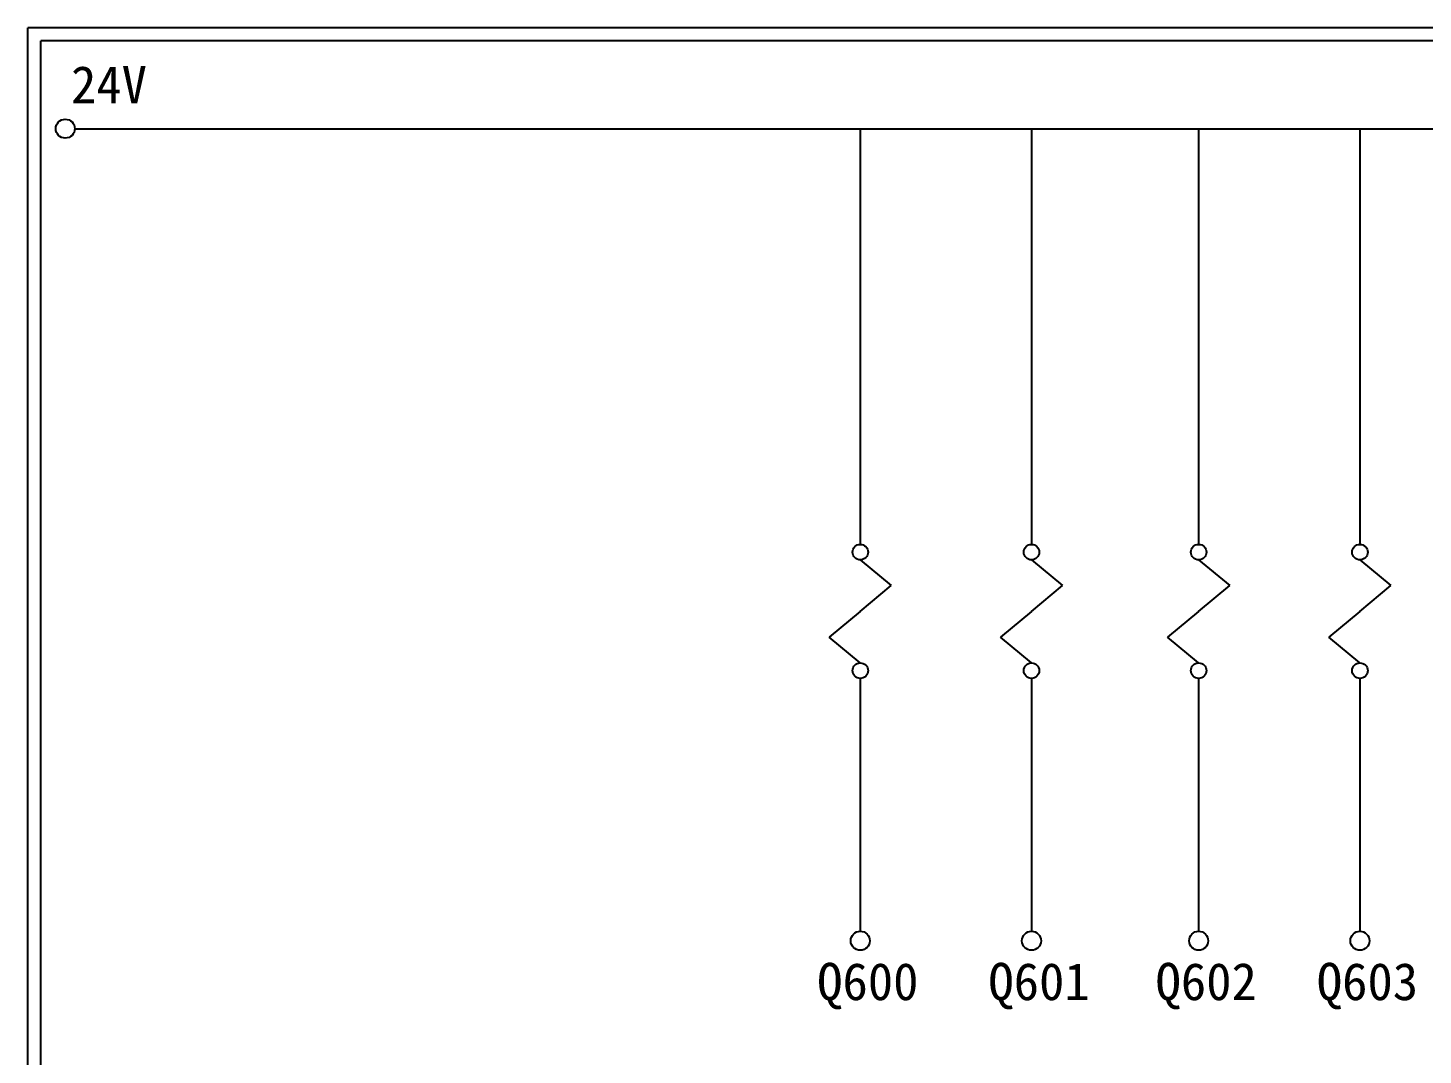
# Model space of a CAD drawing. Extents: x 889 to 1176, y 251 to 455.
# Drawn here: x 889.1 to 1024, y 355.8 to 455.2 of the extents above; entities that cross this region are included whole.
import ezdxf

# ---------------------------------------------------------------- set-up
doc = ezdxf.new("R2010")
doc.units = 0
doc.layers.add('圖框層', color=7, linetype='CONTINUOUS')
doc.layers.add('標尺寸層', color=3, linetype='CONTINUOUS')
doc.styles.add('STSL', font='kaiu.ttf')

msp = doc.modelspace()

# ---------------------------------------------------------------- linework, layer by layer
at = {"layer": '圖框層', "color": 7}
for p, q in [((1176.07, 455.16), (889.07, 455.16)), ((889.07, 251.2), (889.07, 455.16)), ((1174.82, 453.91), (890.32, 453.91)), ((890.32, 252.44), (890.32, 453.91))]:
    msp.add_line(p, q, dxfattribs=at)
at = {"layer": '標尺寸層', "color": 7}
for p, q in [((893.61, 445.42), (1171.21, 445.42)), ((969.59, 445.42), (969.59, 405.22)), ((986.15, 445.42), (986.15, 405.22)), ((1002.32, 445.42), (1002.32, 405.22)), ((1017.92, 445.42), (1017.92, 405.22)), ((969.59, 403.72), (972.59, 401.23)), ((986.15, 403.72), (989.15, 401.23)), ((1002.32, 403.72), (1005.33, 401.23)), ((1017.92, 403.72), (1020.92, 401.23)), ((969.59, 398.74), (972.59, 401.23)), ((986.15, 398.74), (989.15, 401.23)), ((1002.32, 398.74), (1005.33, 401.23)), ((1017.92, 398.74), (1020.92, 401.23)), ((969.59, 398.74), (966.58, 396.25)), ((986.15, 398.74), (983.14, 396.25)), ((1002.32, 398.74), (999.32, 396.25)), ((1017.92, 398.74), (1014.92, 396.25)), ((969.59, 393.76), (966.58, 396.25)), ((986.15, 393.76), (983.14, 396.25)), ((1002.32, 393.76), (999.32, 396.25)), ((1017.92, 393.76), (1014.92, 396.25)), ((969.59, 392.26), (969.59, 367.81)), ((986.15, 392.26), (986.15, 367.81)), ((1002.32, 392.26), (1002.32, 367.81)), ((1017.92, 392.26), (1017.92, 367.81))]:
    msp.add_line(p, q, dxfattribs=at)
for centre, radius in [((892.69, 445.42), 0.92), ((969.59, 404.47), 0.751), ((986.15, 404.47), 0.751), ((1002.32, 404.47), 0.751), ((1017.92, 404.47), 0.751), ((969.59, 393.01), 0.751), ((986.15, 393.01), 0.751), ((1002.32, 393.01), 0.751), ((1017.92, 393.01), 0.751), ((969.59, 366.89), 0.92), ((986.15, 366.89), 0.92), ((1002.32, 366.89), 0.92), ((1017.92, 366.89), 0.92)]:
    msp.add_circle(centre, radius, dxfattribs=at)

# ---------------------------------------------------------------- texts
at = {"layer": '圖框層', "color": 4, "style": 'STSL'}
for s, p in [('24V', (893.24, 447.88)), ('Q600', (965.42, 361.15)), ('Q601', (981.98, 361.15)), ('Q602', (998.15, 361.15)), ('Q603', (1013.75, 361.15))]:
    msp.add_text(s, height=3.6, dxfattribs=at).set_placement(p)

doc.saveas('drawing.dxf')
